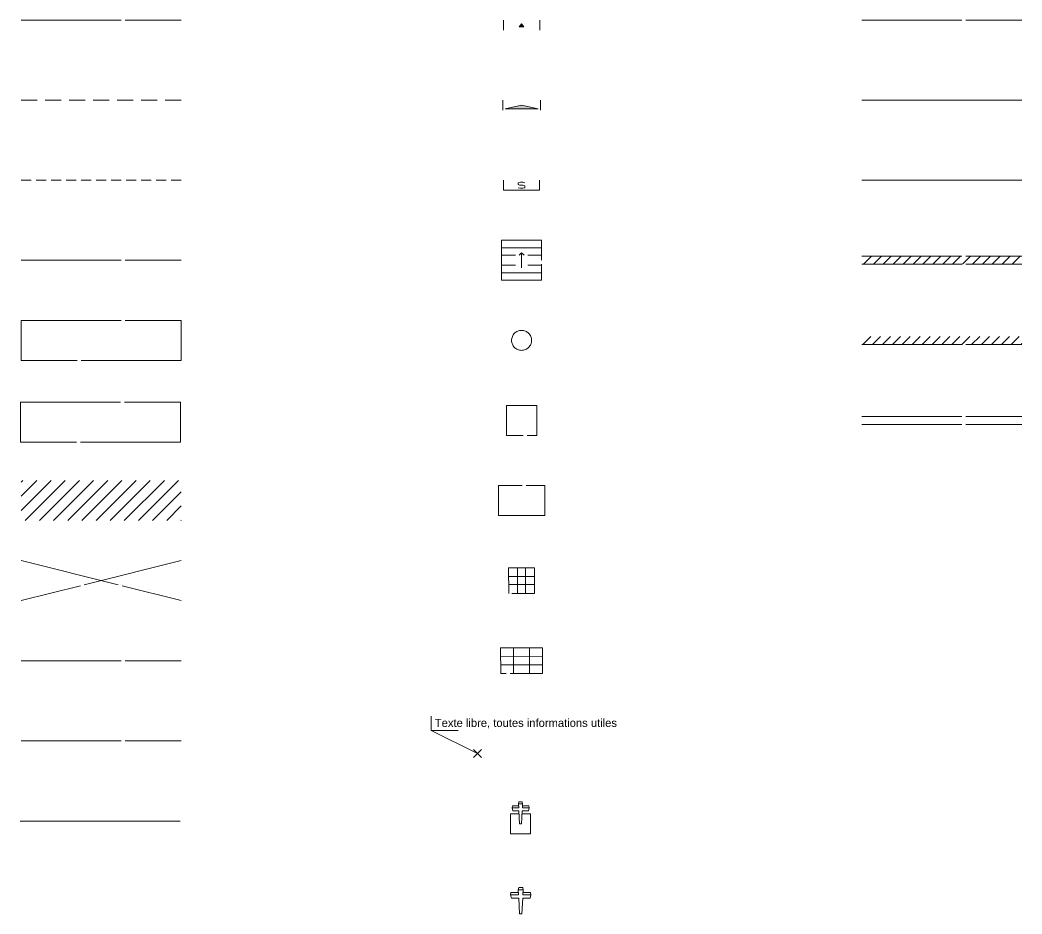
# Model space of a CAD drawing. Header units: metres. Extents: x 3068 to 3311, y 1718 to 1911.
# Drawn here: x 3067.52 to 3092.55, y 1719.85 to 1742.17 of the extents above; entities that cross this region are included whole.
import ezdxf

# ---------------------------------------------------------------- set-up
doc = ezdxf.new("R2010")
doc.units = ezdxf.units.M
doc.header["$PDMODE"] = 3
doc.header["$PDSIZE"] = 0.1
for name, pattern in [('RL_1101', [2.5, 2.5, 0]), ('RL_1102', [0.6, 0.4, -0.2]), ('RL_1103', [0.375, 0.25, -0.125]), ('RL_1104', [2.5, 2.5, 0]), ('RL_1105', [2.5, 2.5, 0]), ('RL_1106', [2.5, 2.5, 0]), ('RL_1108', [2.5, 2.5, 0]), ('RL_1109', [2.5, 2.5, 0]), ('RL_1110', [2.5, 2.5, 0]), ('SL_1141', [2.5, 2.5, 0]), ('SL_1144', [2.5, 2.5, 0]), ('SL_1145', [2.5, 2.5, 0]), ('SL_1146', [2.5, 2.5, 0]), ('Socle_Continu', [2.5, 2.5, 0])]:
    doc.linetypes.add(name, pattern=pattern)
for name, color, linetype, lineweight in [('BATIH_SCS', 201, 'Socle_Continu', 13), ('BATIM_SCI', 201, 'Socle_Continu', 13), ('CLOTH_SCS', 212, 'Socle_Continu', 13), ('CLOTU_SCS', 212, 'Socle_Continu', 13)]:
    doc.layers.add(name, color=color, linetype=linetype, lineweight=lineweight)
doc.layers.add('BATIM_SCS', color=201, linetype='Socle_Continu', lineweight=13, true_color=0xdf7fff)
doc.styles.get("Standard").update_dxf_attribs({"font": 'arial.ttf'})
doc.styles.add('Style_1', font='WINGDNG2.TTF')
doc.linetypes.add('RL_1111', pattern='A,0.25,-0.1,[".",Standard,S=0.254,R=0,X=0,Y=0],-0.15', length=0.5)
doc.linetypes.add('SL_1142', pattern='A,0.5,0,["£",Style_1,S=0.1,R=0,X=0.2,Y=0],0.5', length=1)
doc.linetypes.add('SL_1143', pattern='A,0.5,0,["¢",Style_1,S=0.1,R=0,X=0.2,Y=-0.065],0.5', length=1)
pattern_1 = [(45, (0, 0), (-0.123743687, 0.123743687), [])]

# ---------------------------------------------------------------- blocks, each defined once
blk = doc.blocks.new('*U58')
at = {"layer": 'BATIM_SCI', "linetype": 'Socle_Continu'}
blk.add_line((-1.153, 0.58), (0, 0), dxfattribs=at)
at = {"layer": 'BATIM_SCI', "linetype": 'Socle_Continu', "flags": 128}
blk.add_lwpolyline([(-0.48, 0.58), (-1.153, 0.58), (-1.153, 0.937)], dxfattribs=at)
at = {"layer": 'BATIM_SCI', "linetype": 'Socle_Continu'}
blk.add_point((0, 0), dxfattribs=at)
blk.add_attdef('TXT', (-1.064, 0.667), '', height=0.2, dxfattribs=at)
at = {"layer": 'BATIM_SCI', "linetype": 'Socle_Continu', "flags": 9}
for tag, p in [('ID', (1.967, 0.144)), ('NATURE', (1.967, -0.177)), ('FAMILLE', (1.967, -0.499)), ('CALQUE', (1.967, -0.82)), ('PCRS', (1.967, -1.141))]:
    blk.add_attdef(tag, p, '', height=0.2, dxfattribs=at)
blk = doc.blocks.new('RP_1121')
at = {"layer": 'BATIM_SCS', "linetype": 'Socle_Continu'}
blk.add_hatch(color=256, dxfattribs=at).paths.add_polyline_path([(0.396, 0.078), (0.453, 0.156), (0.51, 0.078)])
for p, q in [((0, 0.25), (0, 0)), ((0.396, 0.078), (0.453, 0.156)), ((0.51, 0.078), (0.396, 0.078)), ((0.453, 0.156), (0.51, 0.078)), ((0.906, -0.001), (0.906, 0.249))]:
    blk.add_line(p, q, dxfattribs=at)
at = {"layer": 'BATIM_SCS', "linetype": 'Socle_Continu', "flags": 9}
for tag, p in [('ID', (1.337, 0.65)), ('NATURE', (1.337, 0.329)), ('FAMILLE', (1.337, 0.008)), ('CALQUE', (1.337, -0.314)), ('PCRS', (1.337, -0.635))]:
    blk.add_attdef(tag, p, '', height=0.2, dxfattribs=at)
blk = doc.blocks.new('RP_1122')
at = {"layer": 'BATIM_SCS', "linetype": 'Socle_Continu'}
blk.add_hatch(color=256, dxfattribs=at).paths.add_polyline_path([(0.059, 0.031), (0.884, 0.031), (0.472, 0.125)])
for p, q in [((0, 0.25), (0, 0)), ((0.472, 0.125), (0.059, 0.031)), ((0.059, 0.031), (0.884, 0.031)), ((0.884, 0.031), (0.472, 0.125)), ((0.943, 0), (0.943, 0.25))]:
    blk.add_line(p, q, dxfattribs=at)
at = {"layer": 'BATIM_SCS', "linetype": 'Socle_Continu', "flags": 9}
for tag, p in [('ID', (1.285, 0.871)), ('NATURE', (1.285, 0.549)), ('FAMILLE', (1.285, 0.228)), ('CALQUE', (1.285, -0.093)), ('PCRS', (1.285, -0.415))]:
    blk.add_attdef(tag, p, '', height=0.2, dxfattribs=at)
blk = doc.blocks.new('RP_1123')
at = {"layer": 'BATIM_SCS', "linetype": 'Socle_Continu'}
for p, q in [((0, 0.25), (0, 0)), ((0, 0), (0.898, 0)), ((0.365, 0.188), (0.421, 0.203)), ((0.365, 0.188), (0.365, 0.156)), ((0.365, 0.141), (0.365, 0.156)), ((0.365, 0.141), (0.393, 0.125)), ((0.421, 0.047), (0.365, 0.062)), ((0.393, 0.125), (0.477, 0.125)), ((0.477, 0.203), (0.421, 0.203)), ((0.477, 0.047), (0.421, 0.047)), ((0.477, 0.203), (0.533, 0.188)), ((0.477, 0.125), (0.533, 0.109)), ((0.533, 0.062), (0.477, 0.047)), ((0.533, 0.109), (0.533, 0.094)), ((0.533, 0.094), (0.533, 0.062)), ((0.898, 0), (0.898, 0.25))]:
    blk.add_line(p, q, dxfattribs=at)
at = {"layer": 'BATIM_SCS', "linetype": 'Socle_Continu', "flags": 9}
for tag, p in [('ID', (1.247, 0.805)), ('NATURE', (1.247, 0.484)), ('FAMILLE', (1.247, 0.163)), ('CALQUE', (1.247, -0.159)), ('PCRS', (1.247, -0.48))]:
    blk.add_attdef(tag, p, '', height=0.2, dxfattribs=at)
blk = doc.blocks.new('RP_1125')
at = {"layer": 'BATIM_SCS', "linetype": 'Socle_Continu'}
blk.add_circle((0, 0), 0.25, dxfattribs=at)
at = {"layer": 'BATIM_SCS', "linetype": 'Socle_Continu', "flags": 9}
for tag, p in [('ID', (0.772, 0.405)), ('NATURE', (0.772, 0.084)), ('FAMILLE', (0.772, -0.237)), ('CALQUE', (0.772, -0.559)), ('PCRS', (0.772, -0.88))]:
    blk.add_attdef(tag, p, '', height=0.2, dxfattribs=at)
blk = doc.blocks.new('RP_1126')
at = {"layer": 'BATIM_SCS', "linetype": 'Socle_Continu', "flags": 128}
blk.add_lwpolyline([(0, 0), (0, 0.754), (0.754, 0.754), (0.754, 0)], close=True, dxfattribs=at)
at = {"layer": 'BATIM_SCS', "linetype": 'Socle_Continu', "flags": 9}
for tag, p in [('ID', (1.163, 0.991)), ('NATURE', (1.163, 0.67)), ('FAMILLE', (1.163, 0.349)), ('CALQUE', (1.163, 0.028)), ('PCRS', (1.163, -0.294))]:
    blk.add_attdef(tag, p, '', height=0.2, dxfattribs=at)
blk = doc.blocks.new('RP_1127')
at = {"layer": 'BATIM_SCS', "linetype": 'Socle_Continu', "flags": 128}
blk.add_lwpolyline([(1.154, 0), (0, 0), (0, 0.754), (1.154, 0.754)], close=True, dxfattribs=at)
at = {"layer": 'BATIM_SCS', "linetype": 'Socle_Continu', "flags": 9}
for tag, p in [('ID', (1.447, 0.935)), ('NATURE', (1.447, 0.614)), ('FAMILLE', (1.447, 0.293)), ('CALQUE', (1.447, -0.028)), ('PCRS', (1.447, -0.35))]:
    blk.add_attdef(tag, p, '', height=0.2, dxfattribs=at)
blk = doc.blocks.new('RP_1124')
at = {"layer": 'BATIM_SCS', "linetype": 'Socle_Continu', "flags": 128}
blk.add_lwpolyline([(0, 0), (0, 1), (1, 1), (1, 0)], close=True, dxfattribs=at)
for points in [[(1, 0.812), (0, 0.812)], [(0, 0.625), (0.344, 0.625)], [(0.5, 0.312), (0.5, 0.687), (0.438, 0.625)], [(0.5, 0.687), (0.563, 0.625)], [(1, 0.625), (0.656, 0.625)], [(0, 0.375), (0.344, 0.375)], [(1, 0.375), (0.656, 0.375)], [(0, 0.187), (1, 0.187)]]:
    blk.add_lwpolyline(points, dxfattribs=at)
at = {"layer": 'BATIM_SCS', "linetype": 'Socle_Continu', "flags": 9}
for tag, p in [('ID', (1.527, 0.906)), ('NATURE', (1.527, 0.584)), ('FAMILLE', (1.527, 0.263)), ('CALQUE', (1.527, -0.058)), ('PCRS', (1.527, -0.38))]:
    blk.add_attdef(tag, p, '', height=0.2, dxfattribs=at)
blk = doc.blocks.new('RP_1128')
at = {"layer": 'BATIM_SCS', "linetype": 'Socle_Continu'}
for p, q in [((0.221, 0.645), (0.222, 0)), ((0.423, 0), (0.422, 0.645)), ((0.644, 0.423), (0, 0.423)), ((0, 0.222), (0.644, 0.222))]:
    blk.add_line(p, q, dxfattribs=at)
at = {"layer": 'BATIM_SCS', "linetype": 'Socle_Continu', "flags": 128}
blk.add_lwpolyline([(0, 0), (-0.001, 0.644), (0.644, 0.645), (0.644, 0.001)], close=True, dxfattribs=at)
at = {"layer": 'BATIM_SCS', "linetype": 'Socle_Continu', "flags": 9}
for tag, p in [('ID', (1.102, 0.887)), ('NATURE', (1.102, 0.565)), ('FAMILLE', (1.102, 0.244)), ('CALQUE', (1.102, -0.077)), ('PCRS', (1.102, -0.398))]:
    blk.add_attdef(tag, p, '', height=0.2, dxfattribs=at)
blk = doc.blocks.new('RP_1129')
at = {"layer": 'BATIM_SCS', "linetype": 'Socle_Continu'}
for p, q in [((0.321, 0.645), (0.322, 0)), ((0.723, 0.001), (0.722, 0.645)), ((1.044, 0.424), (0, 0.423)), ((0, 0.222), (1.044, 0.222))]:
    blk.add_line(p, q, dxfattribs=at)
at = {"layer": 'BATIM_SCS', "linetype": 'Socle_Continu', "flags": 128}
blk.add_lwpolyline([(-0.001, 0.644), (1.044, 0.645), (1.044, 0.001), (0, 0)], close=True, dxfattribs=at)
at = {"layer": 'BATIM_SCS', "linetype": 'Socle_Continu', "flags": 9}
for tag, p in [('ID', (1.289, 0.914)), ('NATURE', (1.289, 0.593)), ('FAMILLE', (1.289, 0.271)), ('CALQUE', (1.289, -0.05)), ('PCRS', (1.289, -0.371))]:
    blk.add_attdef(tag, p, '', height=0.2, dxfattribs=at)
blk = doc.blocks.new('RP_2727')
at = {"layer": 'BATIM_SCS', "linetype": 'Socle_Continu'}
for p, q in [((-0.254, 0.48), (-0.244, 0.54)), ((-0.244, 0.54), (-0.057, 0.54)), ((-0.06, 0.6), (-0.05, 0.66)), ((-0.054, 0.48), (-0.06, 0.6)), ((-0.06, 0.6), (0.06, 0.6)), ((-0.05, 0.66), (0.05, 0.66)), ((0.06, 0.6), (0.05, 0.66)), ((0.054, 0.48), (0.06, 0.6)), ((0.057, 0.54), (0.244, 0.54)), ((0.254, 0.48), (0.244, 0.54)), ((-0.254, 0.48), (-0.054, 0.48)), ((-0.254, 0.48), (-0.233, 0.392)), ((-0.233, 0.392), (-0.05, 0.392)), ((-0.03, 0), (-0.05, 0.392)), ((0.03, 0), (0.05, 0.392)), ((0.05, 0.392), (0.233, 0.392)), ((0.054, 0.48), (0.254, 0.48)), ((0.254, 0.48), (0.233, 0.392)), ((-0.03, 0), (0.03, 0))]:
    blk.add_line(p, q, dxfattribs=at)
at = {"layer": 'BATIM_SCS', "linetype": 'Socle_Continu', "flags": 9}
for tag, p in [('ID', (0.585, 0.646)), ('NATURE', (0.585, 0.325)), ('FAMILLE', (0.585, 0.004)), ('CALQUE', (0.585, -0.318)), ('PCRS', (0.585, -0.639))]:
    blk.add_attdef(tag, p, '', height=0.2, dxfattribs=at)
blk = doc.blocks.new('RP_2726')
at = {"layer": 'BATIM_SCS', "linetype": 'Socle_Continu'}
for p, q in [((0.2, 0.75), (0.209, 0.8)), ((0.209, 0.8), (0.291, 0.8)), ((0.3, 0.75), (0.291, 0.8)), ((0.038, 0.65), (0.047, 0.7)), ((0.038, 0.65), (0.205, 0.65)), ((0.038, 0.65), (0.056, 0.577)), ((0.047, 0.7), (0.203, 0.7)), ((0.056, 0.577), (0.209, 0.577)), ((0.205, 0.65), (0.2, 0.75)), ((0.2, 0.75), (0.3, 0.75)), ((0.225, 0.25), (0.209, 0.577)), ((0.275, 0.25), (0.291, 0.577)), ((0.291, 0.577), (0.444, 0.577)), ((0.295, 0.65), (0.3, 0.75)), ((0.295, 0.65), (0.462, 0.65)), ((0.298, 0.7), (0.453, 0.7)), ((0.462, 0.65), (0.444, 0.577)), ((0.462, 0.65), (0.453, 0.7)), ((0.225, 0.25), (0.275, 0.25))]:
    blk.add_line(p, q, dxfattribs=at)
blk.add_lwpolyline([(0.213, 0.5), (0, 0.5), (0, 0), (0.5, 0), (0.5, 0.5), (0.287, 0.5)], dxfattribs=at)
at = {"layer": 'BATIM_SCS', "linetype": 'Socle_Continu', "flags": 9}
for tag, p in [('ID', (0.959, 0.646)), ('NATURE', (0.959, 0.325)), ('FAMILLE', (0.959, 0.004)), ('CALQUE', (0.959, -0.318)), ('PCRS', (0.959, -0.639))]:
    blk.add_attdef(tag, p, '', height=0.2, dxfattribs=at)

msp = doc.modelspace()

# ---------------------------------------------------------------- hatches: boundary and pattern name
at = {"layer": 'BATIH_SCS', "linetype": 'Socle_Continu'}
h = msp.add_hatch(dxfattribs=at)
h.set_pattern_fill('RL_1107', color=256, pattern_type=2)
h.set_pattern_definition([(45, (0, 8), (-0.176776695, 0.176776695), [])])
h.paths.add_polyline_path([(3071.549, 1730.672), (3067.549, 1730.672), (3067.549, 1729.672), (3071.549, 1729.672)])
at = {"layer": 'CLOTH_SCS', "linetype": 'Socle_Continu'}
h = msp.add_hatch(dxfattribs=at)
h.set_pattern_fill('SL_1144', color=256, pattern_type=2)
h.set_pattern_definition(pattern_1)
h.paths.add_polyline_path([(3092.549, 1736.272), (3088.549, 1736.272), (3088.549, 1736.072), (3092.549, 1736.072)])
h = msp.add_hatch(dxfattribs=at)
h.set_pattern_fill('SL_1145', color=256, pattern_type=2)
h.set_pattern_definition(pattern_1)
h.paths.add_polyline_path([(3092.549, 1734.272), (3088.549, 1734.272), (3088.549, 1734.072), (3092.549, 1734.072)])

# ---------------------------------------------------------------- linework, layer by layer
at = {"layer": 'BATIH_SCS', "linetype": 'RL_1108', "flags": 128}
for points in [[(3067.549, 1728.672), (3071.549, 1727.672)], [(3071.549, 1728.672), (3067.549, 1727.672)]]:
    msp.add_lwpolyline(points, dxfattribs=at)
at = {"layer": 'BATIM_SCS', "linetype": 'RL_1101'}
msp.add_line((3067.549, 1742.172), (3071.549, 1742.172), dxfattribs=at)
at = {"layer": 'BATIM_SCS', "linetype": 'RL_1102', "flags": 128}
msp.add_lwpolyline([(3067.549, 1740.172), (3071.549, 1740.172)], dxfattribs=at)
at = {"layer": 'BATIM_SCS', "linetype": 'RL_1103', "flags": 128}
msp.add_lwpolyline([(3067.549, 1738.172), (3071.549, 1738.172)], dxfattribs=at)
at = {"layer": 'BATIM_SCS', "linetype": 'RL_1104', "flags": 128}
msp.add_lwpolyline([(3067.549, 1736.172), (3071.549, 1736.172)], dxfattribs=at)
at = {"layer": 'BATIM_SCS', "linetype": 'RL_1105'}
msp.add_lwpolyline([(3067.549, 1734.672), (3071.549, 1734.672), (3071.549, 1733.672), (3067.549, 1733.672)], close=True, dxfattribs=at)
at = {"layer": 'BATIM_SCS', "linetype": 'RL_1106'}
msp.add_lwpolyline([(3067.532, 1732.626), (3071.532, 1732.626), (3071.532, 1731.626), (3067.532, 1731.626)], close=True, dxfattribs=at)
at = {"layer": 'BATIM_SCS', "linetype": 'RL_1109', "flags": 128}
msp.add_lwpolyline([(3067.549, 1726.172), (3071.549, 1726.172)], dxfattribs=at)
at = {"layer": 'BATIM_SCS', "linetype": 'RL_1110', "flags": 128}
msp.add_lwpolyline([(3067.549, 1724.172), (3071.549, 1724.172)], dxfattribs=at)
at = {"layer": 'BATIM_SCS', "linetype": 'RL_1111', "flags": 128}
msp.add_lwpolyline([(3067.52, 1722.16), (3071.52, 1722.16)], dxfattribs=at)
at = {"layer": 'CLOTU_SCS', "linetype": 'SL_1141'}
msp.add_line((3088.549, 1742.172), (3092.549, 1742.172), dxfattribs=at)
at = {"layer": 'CLOTU_SCS', "linetype": 'SL_1142'}
msp.add_lwpolyline([(3088.549, 1740.172), (3092.549, 1740.172)], dxfattribs=at)
at = {"layer": 'CLOTU_SCS', "linetype": 'SL_1143'}
msp.add_lwpolyline([(3088.549, 1738.172), (3092.549, 1738.172)], dxfattribs=at)
at = {"layer": 'CLOTU_SCS', "linetype": 'SL_1144', "flags": 128}
for points in [[(3088.549, 1736.272), (3092.549, 1736.272)], [(3088.549, 1736.072), (3092.549, 1736.072)]]:
    msp.add_lwpolyline(points, dxfattribs=at)
at = {"layer": 'CLOTU_SCS', "linetype": 'SL_1145', "flags": 128}
msp.add_lwpolyline([(3088.549, 1734.072), (3092.549, 1734.072)], dxfattribs=at)
at = {"layer": 'CLOTU_SCS', "linetype": 'SL_1146', "flags": 128}
for points in [[(3088.549, 1732.272), (3092.549, 1732.272)], [(3088.549, 1732.072), (3092.549, 1732.072)]]:
    msp.add_lwpolyline(points, dxfattribs=at)

# ---------------------------------------------------------------- block references
at = {"layer": 'BATIM_SCI', "linetype": 'Socle_Continu'}
msp.add_blockref('*U58', (3078.946, 1723.851), dxfattribs=at).add_auto_attribs({'TXT': 'Texte libre, toutes informations utiles'})
at = {"layer": 'BATIM_SCS', "linetype": 'Socle_Continu'}
for name, p in [('RP_1121', (3079.596, 1741.922)), ('RP_1122', (3079.578, 1739.922)), ('RP_1123', (3079.6, 1737.922)), ('RP_1124', (3079.549, 1735.672)), ('RP_1125', (3080.049, 1734.172)), ('RP_1126', (3079.672, 1731.795)), ('RP_1127', (3079.472, 1729.795)), ('RP_1128', (3079.727, 1727.849)), ('RP_1129', (3079.527, 1725.849)), ('RP_2726', (3079.775, 1721.843)), ('RP_2727', (3080.027, 1719.846))]:
    msp.add_blockref(name, p, dxfattribs=at)

doc.saveas('drawing.dxf')
